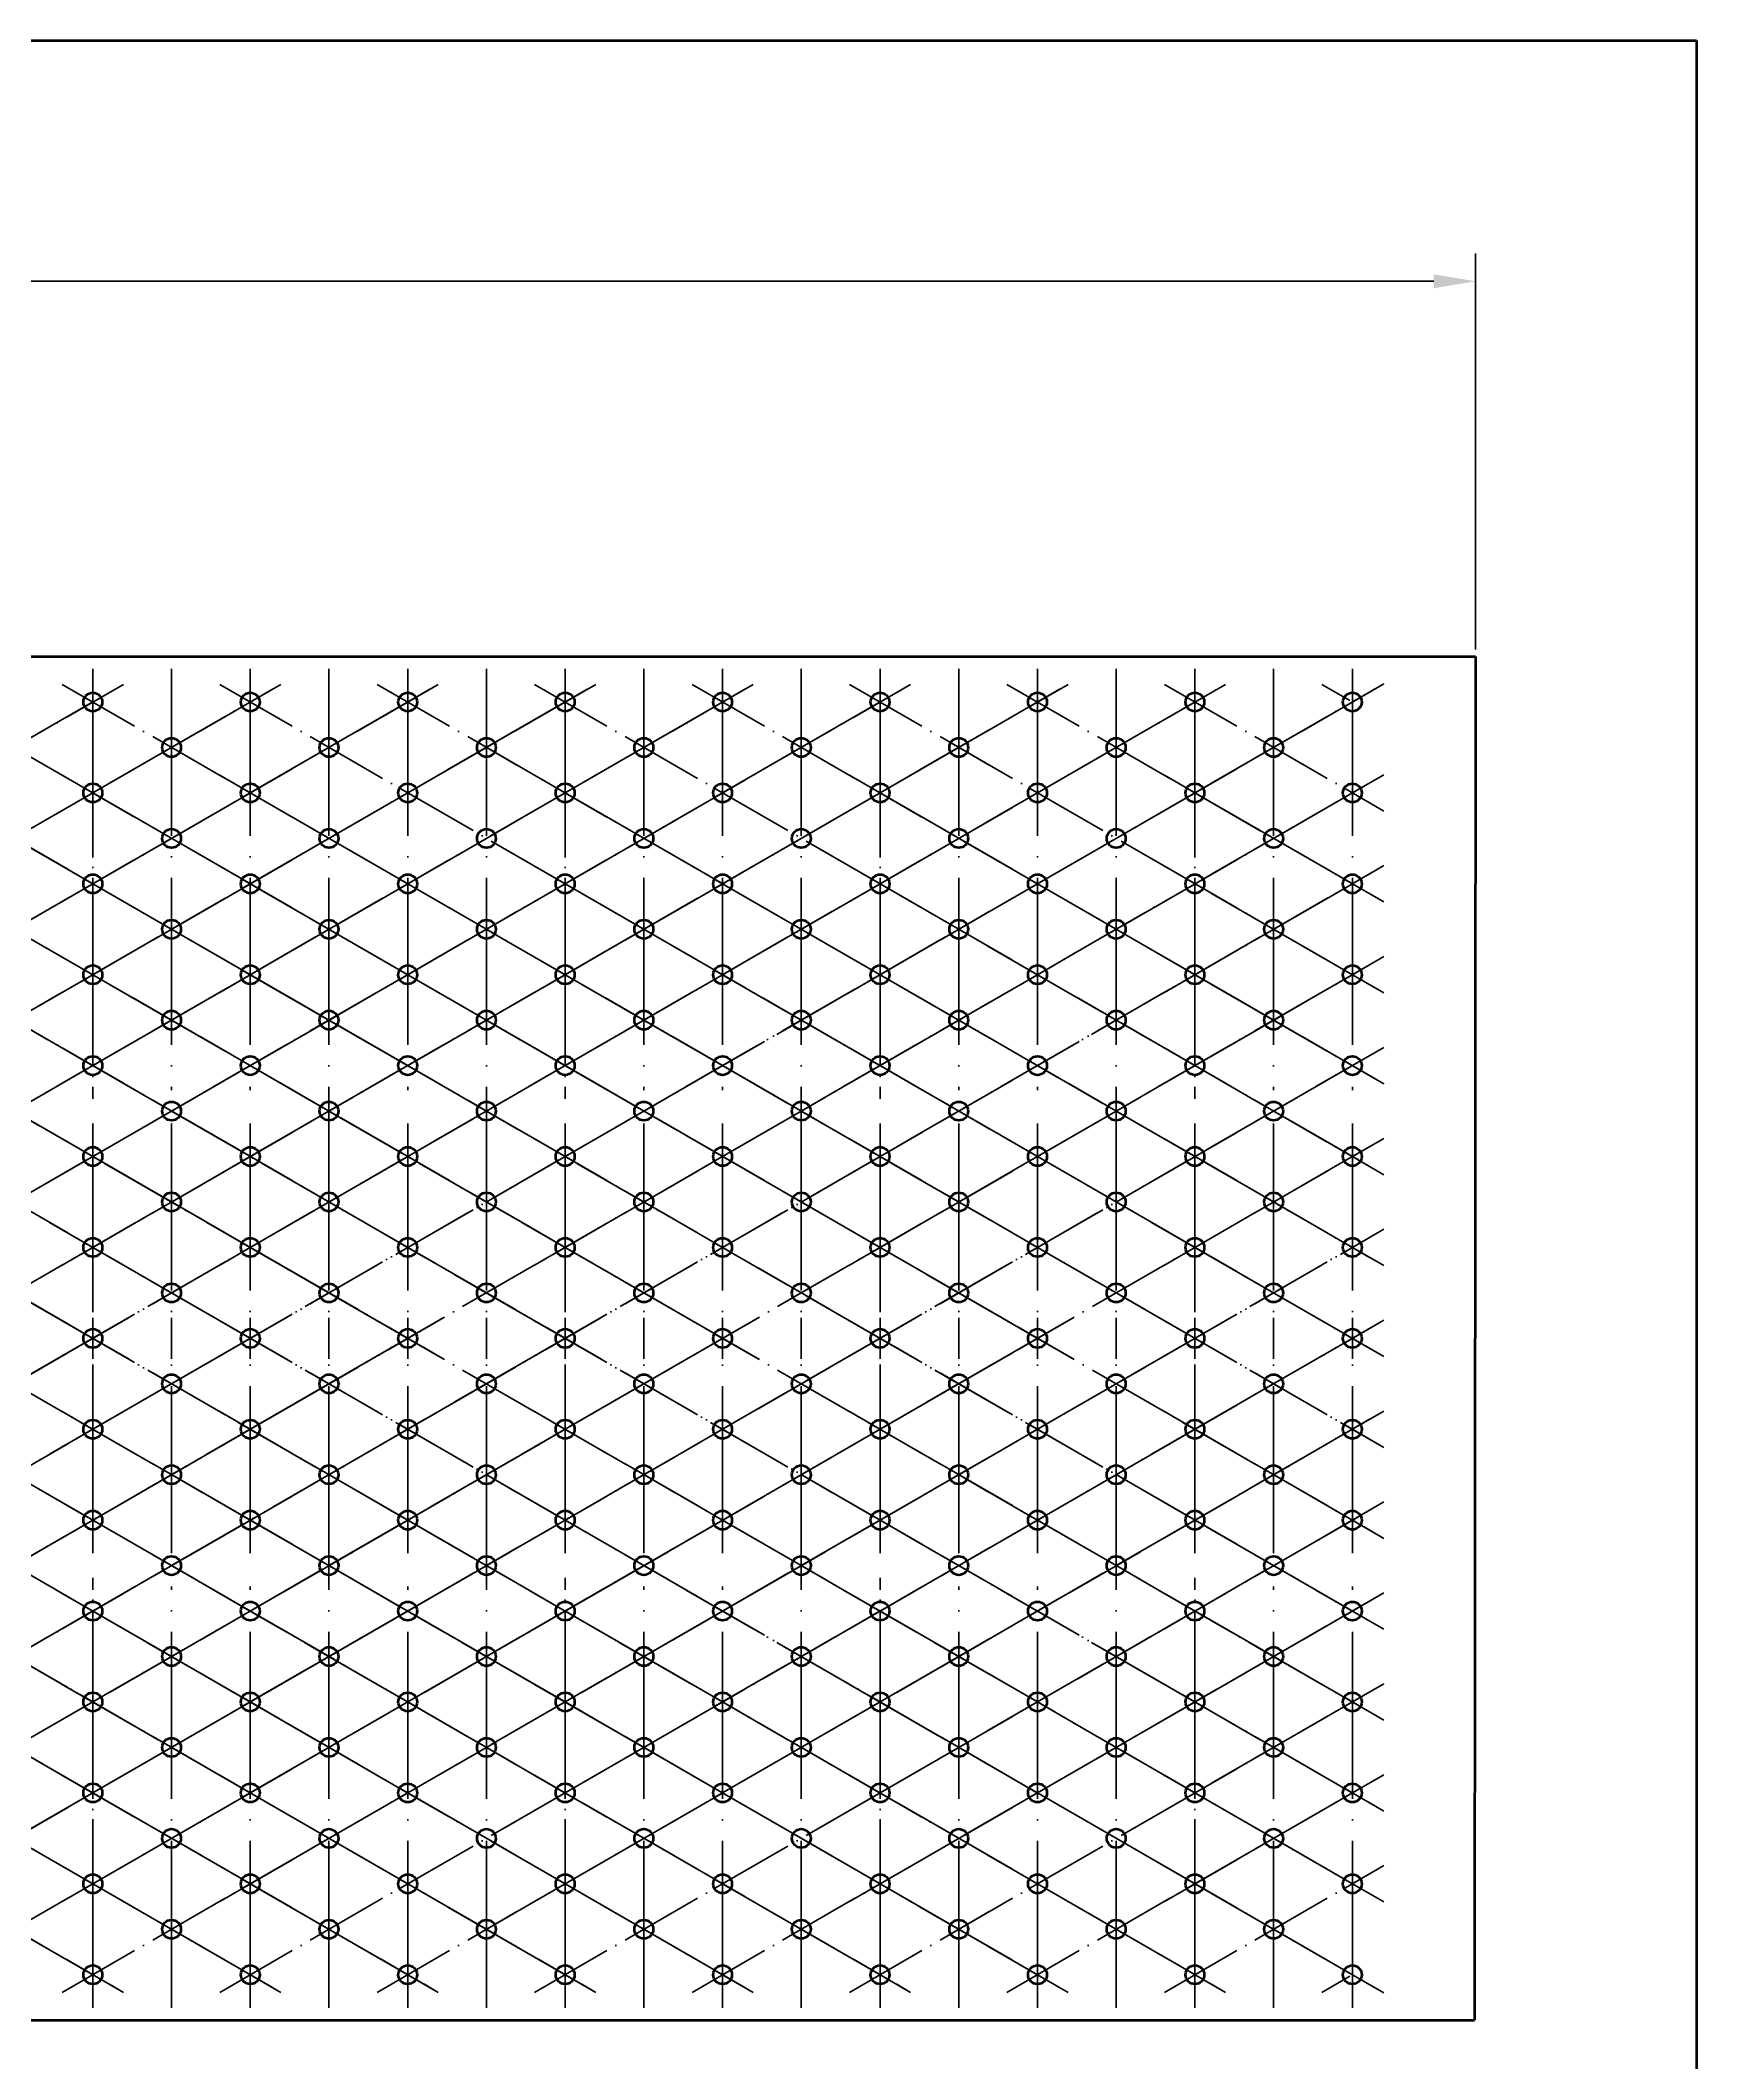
# Model space of a CAD drawing. Header units: millimetres. Extents: x 6220 to 53600, y -8031 to 13822.
# Drawn here: x 42639 to 43829, y -1320 to 131 of the extents above; entities that cross this region are included whole.
import ezdxf

# ---------------------------------------------------------------- set-up
doc = ezdxf.new("R2010")
doc.units = ezdxf.units.MM
doc.linetypes.add('ACAD_ISO04W100', pattern=[30, 24, -3, 0, -3])
doc.layers.add('粗线', color=7, linetype='Continuous', lineweight=40)
doc.layers.add('轮廓线', color=7, linetype='Continuous', lineweight=40)
doc.layers.add('轴线', color=5, linetype='ACAD_ISO04W100')
doc.styles.add('GB', font='gbenor.shx', dxfattribs={"bigfont": 'gbcbig.shx'})
doc.dimstyles.new('ISO-25', dxfattribs={"dimtxt": 40, "dimasz": 30, "dimexe": 20, "dimexo": 5, "dimgap": 10, "dimtad": 1, "dimtxsty": 'GB', "dimcen": 2.5, "dimadec": 0, "dimazin": 0, "dimtfac": 1, "dimtmove": 0, "dimatfit": 0, "dimfxl": 0, "dimarcsym": 0})

# ---------------------------------------------------------------- blocks, each defined once
blk = doc.blocks.new('*D142')
at = {"layer": 'Defpoints', "color": 0}
for p in [(43670, -42.4), (39979.2, -312), (43670, -312)]:
    blk.add_point(p, dxfattribs=at)
at = {"layer": '粗线', "color": 0, "lineweight": -2}
for p, q in [((39979.2, -307), (39979.2, -22.4)), ((43670, -307), (43670, -22.4)), ((40009.2, -42.4), (43640, -42.4))]:
    blk.add_line(p, q, dxfattribs=at)
at = {"layer": '粗线', "color": 0}
for points in [[(40009.2, -37.4), (40009.2, -47.4), (39979.2, -42.4)], [(43640, -37.4), (43640, -47.4), (43670, -42.4)]]:
    blk.add_solid(points, dxfattribs=at)
at = {"layer": '粗线', "color": 0, "insert": (41824.6, -32.4), "char_height": 0.00001, "attachment_point": 5, "style": 'GB'}
blk.add_mtext('.', dxfattribs=at)

msp = doc.modelspace()

# ---------------------------------------------------------------- linework, layer by layer
at = {"layer": '粗线'}
for p, q in [((39819.359, 130.69), (43828.859, 130.69)), ((43828.859, 130.69), (43828.859, -2704.31))]:
    msp.add_line(p, q, dxfattribs=at)
at = {"layer": '粗线', "color": 0}
for p, q in [((39979.156, -311.956), (43669.962, -311.956)), ((43669.962, -311.956), (43669.331, -1291.553)), ((39978.525, -1291.553), (43669.331, -1291.553))]:
    msp.add_line(p, q, dxfattribs=at)
at = {"layer": '轮廓线', "color": 0}
for centre in [(42676.606, -344.61), (42676.606, -344.61), (42676.606, -344.61), (42789.72, -344.61), (42789.72, -344.61), (42902.834, -344.61), (42902.834, -344.61), (42902.834, -344.61), (42902.834, -344.61), (43015.949, -344.61), (43015.949, -344.61), (43015.949, -344.61), (43015.949, -344.61), (43129.063, -344.61), (43129.063, -344.61), (43129.063, -344.61), (43242.177, -344.61), (43242.177, -344.61), (43242.177, -344.61), (43355.291, -344.61), (43355.291, -344.61), (43468.405, -344.61), (43468.405, -344.61), (43468.405, -344.61), (43581.519, -344.61), (43581.519, -344.61), (42733.163, -377.263), (42733.163, -377.263), (42733.163, -377.263), (42846.277, -377.263), (42846.277, -377.263), (42846.277, -377.263), (42846.277, -377.263), (42959.392, -377.263), (42959.392, -377.263), (42959.392, -377.263), (42959.392, -377.263), (43072.506, -377.263), (43072.506, -377.263), (43072.506, -377.263), (43072.506, -377.263), (43185.62, -377.263), (43185.62, -377.263), (43185.62, -377.263), (43298.734, -377.263), (43298.734, -377.263), (43298.734, -377.263), (43411.848, -377.263), (43411.848, -377.263), (43524.962, -377.263), (43524.962, -377.263), (43524.962, -377.263), (42676.606, -409.916), (42676.606, -409.916), (42676.606, -409.916), (42789.72, -409.916), (42789.72, -409.916), (42902.834, -409.916), (42902.834, -409.916), (42902.834, -409.916), (42902.834, -409.916), (43015.949, -409.916), (43015.949, -409.916), (43015.949, -409.916), (43015.949, -409.916), (43129.063, -409.916), (43129.063, -409.916), (43129.063, -409.916), (43242.177, -409.916), (43242.177, -409.916), (43242.177, -409.916), (43355.291, -409.916), (43355.291, -409.916), (43468.405, -409.916), (43468.405, -409.916), (43468.405, -409.916), (43581.519, -409.916), (43581.519, -409.916), (42733.163, -442.569), (42733.163, -442.569), (42733.163, -442.569), (42846.277, -442.569), (42846.277, -442.569), (42846.277, -442.569), (42846.277, -442.569), (42959.392, -442.569), (42959.392, -442.569), (42959.392, -442.569), (42959.392, -442.569), (43072.506, -442.569), (43072.506, -442.569), (43072.506, -442.569), (43072.506, -442.569), (43185.62, -442.569), (43185.62, -442.569), (43185.62, -442.569), (43298.734, -442.569), (43298.734, -442.569), (43298.734, -442.569), (43411.848, -442.569), (43411.848, -442.569), (43524.962, -442.569), (43524.962, -442.569), (43524.962, -442.569), (42676.606, -475.223), (42676.606, -475.223), (42676.606, -475.223), (42789.72, -475.223), (42789.72, -475.223), (42902.834, -475.223), (42902.834, -475.223), (42902.834, -475.223), (42902.834, -475.223), (43015.949, -475.223), (43015.949, -475.223), (43015.949, -475.223), (43015.949, -475.223), (43129.063, -475.223), (43129.063, -475.223), (43129.063, -475.223), (43242.177, -475.223), (43242.177, -475.223), (43242.177, -475.223), (43355.291, -475.223), (43355.291, -475.223), (43468.405, -475.223), (43468.405, -475.223), (43468.405, -475.223), (43581.519, -475.223), (43581.519, -475.223), (42733.163, -507.876), (42733.163, -507.876), (42733.163, -507.876), (42846.277, -507.876), (42846.277, -507.876), (42846.277, -507.876), (42846.277, -507.876), (42959.392, -507.876), (42959.392, -507.876), (42959.392, -507.876), (42959.392, -507.876), (43072.506, -507.876), (43072.506, -507.876), (43072.506, -507.876), (43072.506, -507.876), (43185.62, -507.876), (43185.62, -507.876), (43185.62, -507.876), (43298.734, -507.876), (43298.734, -507.876), (43298.734, -507.876), (43411.848, -507.876), (43411.848, -507.876), (43524.962, -507.876), (43524.962, -507.876), (43524.962, -507.876), (42676.606, -540.529), (42676.606, -540.529), (42676.606, -540.529), (42789.72, -540.529), (42789.72, -540.529), (42902.834, -540.529), (42902.834, -540.529), (42902.834, -540.529), (42902.834, -540.529), (43015.949, -540.529), (43015.949, -540.529), (43015.949, -540.529), (43015.949, -540.529), (43129.063, -540.529), (43129.063, -540.529), (43129.063, -540.529), (43242.177, -540.529), (43242.177, -540.529), (43242.177, -540.529), (43355.291, -540.529), (43355.291, -540.529), (43468.405, -540.529), (43468.405, -540.529), (43468.405, -540.529), (43581.519, -540.529), (43581.519, -540.529), (42733.163, -573.182), (42733.163, -573.182), (42733.163, -573.182), (42846.277, -573.182), (42846.277, -573.182), (42846.277, -573.182), (42846.277, -573.182), (42959.392, -573.182), (42959.392, -573.182), (42959.392, -573.182), (42959.392, -573.182), (43072.506, -573.182), (43072.506, -573.182), (43072.506, -573.182), (43072.506, -573.182), (43185.62, -573.182), (43185.62, -573.182), (43185.62, -573.182), (43298.734, -573.182), (43298.734, -573.182), (43298.734, -573.182), (43411.848, -573.182), (43411.848, -573.182), (43524.962, -573.182), (43524.962, -573.182), (43524.962, -573.182), (42676.606, -605.835), (42676.606, -605.835), (42676.606, -605.835), (42676.606, -605.835), (42676.606, -605.835), (42676.606, -605.835), (42789.72, -605.835), (42789.72, -605.835), (42789.72, -605.835), (42789.72, -605.835), (42902.834, -605.835), (42902.834, -605.835), (42902.834, -605.835), (42902.834, -605.835), (42902.834, -605.835), (42902.834, -605.835), (42902.834, -605.835), (42902.834, -605.835), (43015.949, -605.835), (43015.949, -605.835), (43015.949, -605.835), (43015.949, -605.835), (43015.949, -605.835), (43015.949, -605.835), (43015.949, -605.835), (43015.949, -605.835), (43129.063, -605.835), (43129.063, -605.835), (43129.063, -605.835), (43129.063, -605.835), (43129.063, -605.835), (43129.063, -605.835), (43242.177, -605.835), (43242.177, -605.835), (43242.177, -605.835), (43242.177, -605.835), (43242.177, -605.835), (43242.177, -605.835), (43355.291, -605.835), (43355.291, -605.835), (43355.291, -605.835), (43355.291, -605.835), (43468.405, -605.835), (43468.405, -605.835), (43468.405, -605.835), (43468.405, -605.835), (43468.405, -605.835), (43468.405, -605.835), (43581.519, -605.835), (43581.519, -605.835), (43581.519, -605.835), (43581.519, -605.835), (42733.163, -638.489), (42733.163, -638.489), (42733.163, -638.489), (42846.277, -638.489), (42846.277, -638.489), (42846.277, -638.489), (42846.277, -638.489), (42959.392, -638.489), (42959.392, -638.489), (42959.392, -638.489), (42959.392, -638.489), (43072.506, -638.489), (43072.506, -638.489), (43072.506, -638.489), (43072.506, -638.489), (43185.62, -638.489), (43185.62, -638.489), (43185.62, -638.489), (43298.734, -638.489), (43298.734, -638.489), (43298.734, -638.489), (43411.848, -638.489), (43411.848, -638.489), (43524.962, -638.489), (43524.962, -638.489), (43524.962, -638.489), (42676.606, -671.142), (42676.606, -671.142), (42676.606, -671.142), (42676.606, -671.142), (42676.606, -671.142), (42676.606, -671.142), (42789.72, -671.142), (42789.72, -671.142), (42789.72, -671.142), (42789.72, -671.142), (42902.834, -671.142), (42902.834, -671.142), (42902.834, -671.142), (42902.834, -671.142), (42902.834, -671.142), (42902.834, -671.142), (42902.834, -671.142), (42902.834, -671.142), (43015.949, -671.142), (43015.949, -671.142), (43015.949, -671.142), (43015.949, -671.142), (43015.949, -671.142), (43015.949, -671.142), (43015.949, -671.142), (43015.949, -671.142), (43129.063, -671.142), (43129.063, -671.142), (43129.063, -671.142), (43129.063, -671.142), (43129.063, -671.142), (43129.063, -671.142), (43242.177, -671.142), (43242.177, -671.142), (43242.177, -671.142), (43242.177, -671.142), (43242.177, -671.142), (43242.177, -671.142), (43355.291, -671.142), (43355.291, -671.142), (43355.291, -671.142), (43355.291, -671.142), (43468.405, -671.142), (43468.405, -671.142), (43468.405, -671.142), (43468.405, -671.142), (43468.405, -671.142), (43468.405, -671.142), (43581.519, -671.142), (43581.519, -671.142), (43581.519, -671.142), (43581.519, -671.142), (42733.163, -703.795), (42733.163, -703.795), (42846.277, -703.795), (42846.277, -703.795), (42846.277, -703.795), (42846.277, -703.795), (42959.392, -703.795), (42959.392, -703.795), (42959.392, -703.795), (43072.506, -703.795), (43072.506, -703.795), (43072.506, -703.795), (43185.62, -703.795), (43185.62, -703.795), (43298.734, -703.795), (43298.734, -703.795), (43411.848, -703.795), (43411.848, -703.795), (43524.962, -703.795), (43524.962, -703.795), (42676.606, -736.448), (42676.606, -736.448), (42676.606, -736.448), (42789.72, -736.448), (42789.72, -736.448), (42902.834, -736.448), (42902.834, -736.448), (42902.834, -736.448), (42902.834, -736.448), (43015.949, -736.448), (43015.949, -736.448), (43015.949, -736.448), (43015.949, -736.448), (43129.063, -736.448), (43129.063, -736.448), (43129.063, -736.448), (43242.177, -736.448), (43242.177, -736.448), (43242.177, -736.448), (43355.291, -736.448), (43355.291, -736.448), (43468.405, -736.448), (43468.405, -736.448), (43468.405, -736.448), (43581.519, -736.448), (43581.519, -736.448), (42733.163, -769.102), (42733.163, -769.102), (42846.277, -769.102), (42846.277, -769.102), (42846.277, -769.102), (42846.277, -769.102), (42959.392, -769.102), (42959.392, -769.102), (42959.392, -769.102), (43072.506, -769.102), (43072.506, -769.102), (43072.506, -769.102), (43185.62, -769.102), (43185.62, -769.102), (43298.734, -769.102), (43298.734, -769.102), (43411.848, -769.102), (43411.848, -769.102), (43524.962, -769.102), (43524.962, -769.102), (42676.606, -801.755), (42676.606, -801.755), (42676.606, -801.755), (42676.606, -801.755), (42676.606, -801.755), (42676.606, -801.755), (42789.72, -801.755), (42789.72, -801.755), (42789.72, -801.755), (42789.72, -801.755), (42902.834, -801.755), (42902.834, -801.755), (42902.834, -801.755), (42902.834, -801.755), (42902.834, -801.755), (42902.834, -801.755), (42902.834, -801.755), (42902.834, -801.755), (43015.949, -801.755), (43015.949, -801.755), (43015.949, -801.755), (43015.949, -801.755), (43015.949, -801.755), (43015.949, -801.755), (43015.949, -801.755), (43015.949, -801.755), (43129.063, -801.755), (43129.063, -801.755), (43129.063, -801.755), (43129.063, -801.755), (43129.063, -801.755), (43129.063, -801.755), (43242.177, -801.755), (43242.177, -801.755), (43242.177, -801.755), (43242.177, -801.755), (43242.177, -801.755), (43242.177, -801.755), (43355.291, -801.755), (43355.291, -801.755), (43355.291, -801.755), (43355.291, -801.755), (43468.405, -801.755), (43468.405, -801.755), (43468.405, -801.755), (43468.405, -801.755), (43468.405, -801.755), (43468.405, -801.755), (43581.519, -801.755), (43581.519, -801.755), (43581.519, -801.755), (43581.519, -801.755), (42733.163, -834.408), (42733.163, -834.408), (42846.277, -834.408), (42846.277, -834.408), (42846.277, -834.408), (42846.277, -834.408), (42959.392, -834.408), (42959.392, -834.408), (42959.392, -834.408), (43072.506, -834.408), (43072.506, -834.408), (43072.506, -834.408), (43185.62, -834.408), (43185.62, -834.408), (43298.734, -834.408), (43298.734, -834.408), (43411.848, -834.408), (43411.848, -834.408), (43524.962, -834.408), (43524.962, -834.408), (42676.606, -867.061), (42676.606, -867.061), (42676.606, -867.061), (42789.72, -867.061), (42789.72, -867.061), (42902.834, -867.061), (42902.834, -867.061), (42902.834, -867.061), (42902.834, -867.061), (43015.949, -867.061), (43015.949, -867.061), (43015.949, -867.061), (43015.949, -867.061), (43129.063, -867.061), (43129.063, -867.061), (43129.063, -867.061), (43242.177, -867.061), (43242.177, -867.061), (43242.177, -867.061), (43355.291, -867.061), (43355.291, -867.061), (43468.405, -867.061), (43468.405, -867.061), (43468.405, -867.061), (43581.519, -867.061), (43581.519, -867.061), (42733.163, -899.714), (42733.163, -899.714), (42846.277, -899.714), (42846.277, -899.714), (42846.277, -899.714), (42846.277, -899.714), (42959.392, -899.714), (42959.392, -899.714), (42959.392, -899.714), (43072.506, -899.714), (43072.506, -899.714), (43072.506, -899.714), (43185.62, -899.714), (43185.62, -899.714), (43298.734, -899.714), (43298.734, -899.714), (43411.848, -899.714), (43411.848, -899.714), (43524.962, -899.714), (43524.962, -899.714), (42676.606, -932.368), (42676.606, -932.368), (42676.606, -932.368), (42676.606, -932.368), (42676.606, -932.368), (42676.606, -932.368), (42789.72, -932.368), (42789.72, -932.368), (42789.72, -932.368), (42789.72, -932.368), (42902.834, -932.368), (42902.834, -932.368), (42902.834, -932.368), (42902.834, -932.368), (42902.834, -932.368), (42902.834, -932.368), (42902.834, -932.368), (42902.834, -932.368), (43015.949, -932.368), (43015.949, -932.368), (43015.949, -932.368), (43015.949, -932.368), (43015.949, -932.368), (43015.949, -932.368), (43015.949, -932.368), (43015.949, -932.368), (43129.063, -932.368), (43129.063, -932.368), (43129.063, -932.368), (43129.063, -932.368), (43129.063, -932.368), (43129.063, -932.368), (43242.177, -932.368), (43242.177, -932.368), (43242.177, -932.368), (43242.177, -932.368), (43242.177, -932.368), (43242.177, -932.368), (43355.291, -932.368), (43355.291, -932.368), (43355.291, -932.368), (43355.291, -932.368), (43468.405, -932.368), (43468.405, -932.368), (43468.405, -932.368), (43468.405, -932.368), (43468.405, -932.368), (43468.405, -932.368), (43581.519, -932.368), (43581.519, -932.368), (43581.519, -932.368), (43581.519, -932.368), (42733.163, -965.021), (42733.163, -965.021), (42733.163, -965.021), (42846.277, -965.021), (42846.277, -965.021), (42846.277, -965.021), (42846.277, -965.021), (42959.392, -965.021), (42959.392, -965.021), (42959.392, -965.021), (42959.392, -965.021), (43072.506, -965.021), (43072.506, -965.021), (43072.506, -965.021), (43072.506, -965.021), (43185.62, -965.021), (43185.62, -965.021), (43185.62, -965.021), (43298.734, -965.021), (43298.734, -965.021), (43298.734, -965.021), (43411.848, -965.021), (43411.848, -965.021), (43524.962, -965.021), (43524.962, -965.021), (43524.962, -965.021), (42676.606, -997.674), (42676.606, -997.674), (42676.606, -997.674), (42676.606, -997.674), (42676.606, -997.674), (42676.606, -997.674), (42789.72, -997.674), (42789.72, -997.674), (42789.72, -997.674), (42789.72, -997.674), (42902.834, -997.674), (42902.834, -997.674), (42902.834, -997.674), (42902.834, -997.674), (42902.834, -997.674), (42902.834, -997.674), (42902.834, -997.674), (42902.834, -997.674), (43015.949, -997.674), (43015.949, -997.674), (43015.949, -997.674), (43015.949, -997.674), (43015.949, -997.674), (43015.949, -997.674), (43015.949, -997.674), (43015.949, -997.674), (43129.063, -997.674), (43129.063, -997.674), (43129.063, -997.674), (43129.063, -997.674), (43129.063, -997.674), (43129.063, -997.674), (43242.177, -997.674), (43242.177, -997.674), (43242.177, -997.674), (43242.177, -997.674), (43242.177, -997.674), (43242.177, -997.674), (43355.291, -997.674), (43355.291, -997.674), (43355.291, -997.674), (43355.291, -997.674), (43468.405, -997.674), (43468.405, -997.674), (43468.405, -997.674), (43468.405, -997.674), (43468.405, -997.674), (43468.405, -997.674), (43581.519, -997.674), (43581.519, -997.674), (43581.519, -997.674), (43581.519, -997.674), (42733.163, -1030.327), (42733.163, -1030.327), (42733.163, -1030.327), (42846.277, -1030.327), (42846.277, -1030.327), (42846.277, -1030.327), (42846.277, -1030.327), (42959.392, -1030.327), (42959.392, -1030.327), (42959.392, -1030.327), (42959.392, -1030.327), (43072.506, -1030.327), (43072.506, -1030.327), (43072.506, -1030.327), (43072.506, -1030.327), (43185.62, -1030.327), (43185.62, -1030.327), (43185.62, -1030.327), (43298.734, -1030.327), (43298.734, -1030.327), (43298.734, -1030.327), (43411.848, -1030.327), (43411.848, -1030.327), (43524.962, -1030.327), (43524.962, -1030.327), (43524.962, -1030.327), (42676.606, -1062.981), (42676.606, -1062.981), (42676.606, -1062.981), (42789.72, -1062.981), (42789.72, -1062.981), (42902.834, -1062.981), (42902.834, -1062.981), (42902.834, -1062.981), (42902.834, -1062.981), (43015.949, -1062.981), (43015.949, -1062.981), (43015.949, -1062.981), (43015.949, -1062.981), (43129.063, -1062.981), (43129.063, -1062.981), (43129.063, -1062.981), (43242.177, -1062.981), (43242.177, -1062.981), (43242.177, -1062.981), (43355.291, -1062.981), (43355.291, -1062.981), (43468.405, -1062.981), (43468.405, -1062.981), (43468.405, -1062.981), (43581.519, -1062.981), (43581.519, -1062.981), (42733.163, -1095.634), (42733.163, -1095.634), (42733.163, -1095.634), (42846.277, -1095.634), (42846.277, -1095.634), (42846.277, -1095.634), (42846.277, -1095.634), (42959.392, -1095.634), (42959.392, -1095.634), (42959.392, -1095.634), (42959.392, -1095.634), (43072.506, -1095.634), (43072.506, -1095.634), (43072.506, -1095.634), (43072.506, -1095.634), (43185.62, -1095.634), (43185.62, -1095.634), (43185.62, -1095.634), (43298.734, -1095.634), (43298.734, -1095.634), (43298.734, -1095.634), (43411.848, -1095.634), (43411.848, -1095.634), (43524.962, -1095.634), (43524.962, -1095.634), (43524.962, -1095.634), (42676.606, -1128.287), (42676.606, -1128.287), (42676.606, -1128.287), (42789.72, -1128.287), (42789.72, -1128.287), (42902.834, -1128.287), (42902.834, -1128.287), (42902.834, -1128.287), (42902.834, -1128.287), (43015.949, -1128.287), (43015.949, -1128.287), (43015.949, -1128.287), (43015.949, -1128.287), (43129.063, -1128.287), (43129.063, -1128.287), (43129.063, -1128.287), (43242.177, -1128.287), (43242.177, -1128.287), (43242.177, -1128.287), (43355.291, -1128.287), (43355.291, -1128.287), (43468.405, -1128.287), (43468.405, -1128.287), (43468.405, -1128.287), (43581.519, -1128.287), (43581.519, -1128.287), (42733.163, -1160.94), (42733.163, -1160.94), (42733.163, -1160.94), (42846.277, -1160.94), (42846.277, -1160.94), (42846.277, -1160.94), (42846.277, -1160.94), (42959.392, -1160.94), (42959.392, -1160.94), (42959.392, -1160.94), (42959.392, -1160.94), (43072.506, -1160.94), (43072.506, -1160.94), (43072.506, -1160.94), (43072.506, -1160.94), (43185.62, -1160.94), (43185.62, -1160.94), (43185.62, -1160.94), (43298.734, -1160.94), (43298.734, -1160.94), (43298.734, -1160.94), (43411.848, -1160.94), (43411.848, -1160.94), (43524.962, -1160.94), (43524.962, -1160.94), (43524.962, -1160.94), (42676.606, -1193.593), (42676.606, -1193.593), (42676.606, -1193.593), (42789.72, -1193.593), (42789.72, -1193.593), (42902.834, -1193.593), (42902.834, -1193.593), (42902.834, -1193.593), (42902.834, -1193.593), (43015.949, -1193.593), (43015.949, -1193.593), (43015.949, -1193.593), (43015.949, -1193.593), (43129.063, -1193.593), (43129.063, -1193.593), (43129.063, -1193.593), (43242.177, -1193.593), (43242.177, -1193.593), (43242.177, -1193.593), (43355.291, -1193.593), (43355.291, -1193.593), (43468.405, -1193.593), (43468.405, -1193.593), (43468.405, -1193.593), (43581.519, -1193.593), (43581.519, -1193.593), (42733.163, -1226.247), (42733.163, -1226.247), (42733.163, -1226.247), (42846.277, -1226.247), (42846.277, -1226.247), (42846.277, -1226.247), (42846.277, -1226.247), (42959.392, -1226.247), (42959.392, -1226.247), (42959.392, -1226.247), (42959.392, -1226.247), (43072.506, -1226.247), (43072.506, -1226.247), (43072.506, -1226.247), (43072.506, -1226.247), (43185.62, -1226.247), (43185.62, -1226.247), (43185.62, -1226.247), (43298.734, -1226.247), (43298.734, -1226.247), (43298.734, -1226.247), (43411.848, -1226.247), (43411.848, -1226.247), (43524.962, -1226.247), (43524.962, -1226.247), (43524.962, -1226.247), (42676.606, -1258.9), (42676.606, -1258.9), (42676.606, -1258.9), (42789.72, -1258.9), (42789.72, -1258.9), (42902.834, -1258.9), (42902.834, -1258.9), (42902.834, -1258.9), (42902.834, -1258.9), (43015.949, -1258.9), (43015.949, -1258.9), (43015.949, -1258.9), (43015.949, -1258.9), (43129.063, -1258.9), (43129.063, -1258.9), (43129.063, -1258.9), (43242.177, -1258.9), (43242.177, -1258.9), (43242.177, -1258.9), (43355.291, -1258.9), (43355.291, -1258.9), (43468.405, -1258.9), (43468.405, -1258.9), (43468.405, -1258.9), (43581.519, -1258.9), (43581.519, -1258.9)]:
    msp.add_circle(centre, 6.754, dxfattribs=at)
at = {"layer": '轴线', "color": 0, "ltscale": 2.5}
for p, q in [((42202.206, -331.94), (42698.551, -618.505)), ((42202.206, -618.505), (42698.551, -331.94)), ((42315.32, -331.94), (42755.103, -585.849)), ((42428.434, -331.94), (42755.103, -520.543)), ((42428.434, -331.94), (42924.779, -618.505)), ((42428.434, -487.892), (42698.551, -331.94)), ((42428.434, -553.199), (42811.665, -331.94)), ((42428.434, -618.505), (42924.779, -331.94)), ((42541.548, -331.94), (42755.103, -455.236)), ((42541.548, -331.94), (42981.332, -585.849)), ((42541.548, -331.94), (43037.893, -618.505)), ((42541.548, -553.199), (42924.779, -331.94)), ((42541.548, -618.505), (43037.893, -331.94)), ((42654.662, -331.94), (42755.103, -389.93)), ((42654.662, -331.94), (42981.332, -520.543)), ((42654.662, -331.94), (43151.007, -618.505)), ((42654.662, -422.586), (42811.665, -331.94)), ((42654.662, -487.892), (42924.779, -331.94)), ((42654.662, -553.199), (43037.893, -331.94)), ((42654.662, -618.505), (43151.007, -331.94)), ((42654.662, -331.94), (43094.446, -585.849)), ((42676.606, -320.8), (42676.606, -629.645)), ((42767.776, -331.94), (42981.332, -455.236)), ((42767.776, -331.94), (43207.56, -585.849)), ((42767.776, -331.94), (43094.446, -520.543)), ((42767.776, -331.94), (43264.121, -618.505)), ((42767.776, -422.586), (42924.779, -331.94)), ((42767.776, -487.892), (43037.893, -331.94)), ((42767.776, -553.199), (43151.007, -331.94)), ((42767.776, -618.505), (43264.121, -331.94)), ((42880.89, -331.94), (42981.332, -389.93)), ((42880.89, -331.94), (43207.56, -520.543)), ((42880.89, -331.94), (43094.446, -455.236)), ((42880.89, -331.94), (43320.674, -585.849)), ((42994.004, -331.94), (43207.56, -455.236)), ((42994.004, -331.94), (43094.446, -389.93)), ((42994.004, -331.94), (43320.674, -520.543)), ((42994.004, -331.94), (43490.349, -618.505)), ((42994.004, -422.586), (43151.007, -331.94)), ((42994.004, -487.892), (43264.121, -331.94)), ((42994.004, -553.199), (43377.235, -331.94)), ((42994.004, -618.505), (43490.349, -331.94)), ((43015.949, -320.8), (43015.949, -629.645)), ((43107.118, -331.94), (43207.56, -389.93)), ((43107.118, -331.94), (43320.674, -455.236)), ((43107.118, -331.94), (43546.902, -585.849)), ((43220.232, -553.199), (43604.14, -331.549)), ((43220.232, -331.94), (43320.674, -389.93)), ((43220.232, -331.94), (43546.902, -520.543)), ((43220.232, -331.94), (43604.14, -553.589)), ((43220.232, -422.586), (43377.235, -331.94)), ((43220.232, -487.892), (43490.349, -331.94)), ((43242.177, -320.8), (43242.177, -629.645)), ((43333.347, -331.94), (43546.902, -455.236)), ((43333.347, -331.94), (43604.14, -488.283)), ((43446.461, -422.586), (43604.14, -331.549)), ((43446.461, -331.94), (43546.902, -389.93)), ((43446.461, -331.94), (43604.14, -422.976)), ((43446.461, -331.94), (43604.14, -422.976)), ((43468.405, -320.8), (43468.405, -629.645)), ((43559.575, -331.94), (43579.675, -343.545)), ((43559.575, -331.94), (43579.675, -343.545)), ((42315.32, -618.505), (42755.103, -364.596)), ((42541.548, -618.505), (42981.332, -364.596)), ((42654.662, -618.505), (43094.446, -364.596)), ((42767.776, -618.505), (43207.56, -364.596)), ((42880.89, -618.505), (43320.674, -364.596)), ((43107.118, -618.505), (43546.902, -364.596)), ((42428.434, -397.247), (42811.665, -618.505)), ((42541.548, -397.247), (42924.779, -618.505)), ((42654.662, -397.247), (43037.893, -618.505)), ((42767.776, -397.247), (43151.007, -618.505)), ((42994.004, -397.247), (43377.235, -618.505)), ((43220.232, -618.505), (43604.14, -396.856)), ((43220.232, -397.247), (43604.14, -618.896)), ((43446.461, -487.892), (43604.14, -396.856)), ((43446.461, -397.247), (43604.14, -488.283)), ((42393.821, -638.489), (42755.103, -429.902)), ((42620.049, -638.489), (42981.332, -429.902)), ((42733.163, -638.489), (43094.446, -429.902)), ((42846.277, -638.489), (43207.56, -429.902)), ((42959.392, -638.489), (43320.674, -429.902)), ((43185.62, -638.489), (43546.902, -429.902)), ((42428.434, -462.553), (42698.551, -618.505)), ((42654.662, -462.553), (42924.779, -618.505)), ((42767.776, -462.553), (43037.893, -618.505)), ((42994.004, -462.553), (43264.121, -618.505)), ((43220.232, -462.553), (43490.349, -618.505)), ((43333.347, -618.505), (43604.14, -462.162)), ((43446.461, -553.199), (43604.14, -462.162)), ((43446.461, -462.553), (43604.14, -553.589)), ((42472.322, -658.472), (42755.103, -495.209)), ((42698.551, -658.472), (42981.332, -495.209)), ((42811.665, -658.472), (43094.446, -495.209)), ((42924.779, -658.472), (43207.56, -495.209)), ((43037.893, -658.472), (43320.674, -495.209)), ((43264.121, -658.472), (43546.902, -495.209)), ((42654.662, -527.859), (42846.277, -638.489)), ((42767.776, -527.859), (42959.392, -638.489)), ((42994.004, -527.859), (43185.62, -638.489)), ((43220.232, -527.859), (43411.848, -638.489)), ((43411.848, -638.489), (43604.14, -527.469)), ((43446.461, -618.505), (43604.14, -527.469)), ((43446.461, -527.859), (43604.14, -618.896)), ((42585.437, -658.472), (42755.103, -560.515)), ((42811.665, -658.472), (42981.332, -560.515)), ((42924.779, -658.472), (43094.446, -560.515)), ((43037.893, -658.472), (43207.56, -560.515)), ((43151.007, -658.472), (43320.674, -560.515)), ((43377.235, -658.472), (43546.902, -560.515)), ((42654.662, -593.166), (42755.103, -651.156)), ((42654.662, -683.811), (42811.665, -593.166)), ((42767.776, -683.811), (42924.779, -593.166)), ((42880.89, -593.166), (42981.332, -651.156)), ((42994.004, -593.166), (43094.446, -651.156)), ((42994.004, -683.811), (43151.007, -593.166)), ((43107.118, -593.166), (43207.56, -651.156)), ((43220.232, -593.166), (43320.674, -651.156)), ((43220.232, -683.811), (43377.235, -593.166)), ((43446.461, -683.811), (43604.14, -592.775)), ((43446.461, -593.166), (43604.14, -684.202)), ((43490.349, -658.472), (43604.14, -592.775)), ((42450.378, -605.835), (42815.276, -816.509)), ((42563.492, -605.835), (42928.39, -816.509)), ((42676.606, -605.835), (43041.504, -816.509)), ((42789.72, -605.835), (43154.618, -816.509)), ((43015.949, -605.835), (43380.846, -816.509)), ((43242.177, -605.835), (43604.14, -814.815)), ((43468.405, -605.835), (43604.14, -684.202)), ((43559.575, -618.505), (43579.675, -606.9)), ((42585.437, -618.505), (42755.103, -716.462)), ((42811.665, -618.505), (42981.332, -716.462)), ((42924.779, -618.505), (43094.446, -716.462)), ((43037.893, -618.505), (43207.56, -716.462)), ((43151.007, -618.505), (43320.674, -716.462)), ((43377.235, -618.505), (43546.902, -716.462)), ((42393.821, -638.489), (42702.162, -816.509)), ((42620.049, -638.489), (42928.39, -816.509)), ((42654.662, -749.118), (42846.277, -638.489)), ((42676.606, -647.332), (42676.606, -816.509)), ((42733.163, -638.489), (43041.504, -816.509)), ((42767.776, -749.118), (42959.392, -638.489)), ((42846.277, -638.489), (43154.618, -816.509)), ((42959.392, -638.489), (43267.732, -816.509)), ((42994.004, -749.118), (43185.62, -638.489)), ((43015.949, -647.332), (43015.949, -816.509)), ((43185.62, -638.489), (43493.96, -816.509)), ((43220.232, -749.118), (43411.848, -638.489)), ((43242.177, -647.332), (43242.177, -816.509)), ((43411.848, -638.489), (43604.14, -749.509)), ((43468.405, -647.332), (43468.405, -816.509)), ((42424.823, -816.509), (42698.551, -658.472)), ((42428.434, -658.472), (42702.162, -816.509)), ((42428.434, -814.424), (42698.551, -658.472)), ((42537.937, -816.509), (42811.665, -658.472)), ((42541.548, -658.472), (42755.103, -781.769)), ((42541.548, -658.472), (42815.276, -816.509)), ((42651.051, -816.509), (42924.779, -658.472)), ((42651.051, -816.509), (42924.779, -658.472)), ((42654.662, -658.472), (42928.39, -816.509)), ((42654.662, -814.424), (42924.779, -658.472)), ((42764.165, -816.509), (43037.893, -658.472)), ((42764.165, -816.509), (43037.893, -658.472)), ((42767.776, -658.472), (42981.332, -781.769)), ((42767.776, -658.472), (43041.504, -816.509)), ((42767.776, -814.424), (43037.893, -658.472)), ((42877.279, -816.509), (43151.007, -658.472)), ((42877.279, -816.509), (43151.007, -658.472)), ((42880.89, -658.472), (43094.446, -781.769)), ((42990.393, -816.509), (43264.121, -658.472)), ((42994.004, -658.472), (43207.56, -781.769)), ((42994.004, -658.472), (43267.732, -816.509)), ((42994.004, -814.424), (43264.121, -658.472)), ((43103.507, -816.509), (43377.235, -658.472)), ((43107.118, -658.472), (43320.674, -781.769)), ((43216.621, -816.509), (43490.349, -658.472)), ((43220.232, -658.472), (43493.96, -816.509)), ((43220.232, -814.424), (43490.349, -658.472)), ((43329.735, -816.509), (43604.14, -658.082)), ((43329.735, -816.509), (43604.14, -658.082)), ((43333.347, -658.472), (43546.902, -781.769)), ((43446.461, -749.118), (43604.14, -658.082)), ((43446.461, -658.472), (43604.14, -749.509)), ((43559.575, -658.472), (43579.675, -670.077)), ((42537.937, -816.509), (42755.103, -691.128)), ((42764.165, -816.509), (42981.332, -691.128)), ((42877.279, -816.509), (43094.446, -691.128)), ((42990.393, -816.509), (43207.56, -691.128)), ((43103.507, -816.509), (43320.674, -691.128)), ((42541.548, -723.779), (42702.162, -816.509)), ((42654.662, -723.779), (42815.276, -816.509)), ((42767.776, -723.779), (42928.39, -816.509)), ((42994.004, -723.779), (43154.618, -816.509)), ((43220.232, -723.779), (43380.846, -816.509)), ((43442.849, -816.509), (43604.14, -723.388)), ((43446.461, -814.424), (43604.14, -723.388)), ((43446.461, -723.779), (43604.14, -814.815)), ((42651.051, -816.509), (42755.103, -756.435)), ((42877.279, -816.509), (42981.332, -756.435)), ((42990.393, -816.509), (43094.446, -756.435)), ((43103.507, -816.509), (43207.56, -756.435)), ((43216.621, -816.509), (43320.674, -756.435)), ((43442.849, -816.509), (43546.902, -756.435)), ((42959.392, -769.102), (42981.332, -781.769)), ((42393.821, -965.021), (42702.162, -787)), ((42424.823, -787), (42698.551, -945.037)), ((42428.434, -945.037), (42702.162, -787)), ((42428.434, -789.085), (42698.551, -945.037)), ((42450.378, -997.674), (42815.276, -787)), ((42537.937, -787), (42755.103, -912.382)), ((42537.937, -787), (42811.665, -945.037)), ((42541.548, -945.037), (42815.276, -787)), ((42541.548, -879.731), (42702.162, -787)), ((42563.492, -997.674), (42928.39, -787)), ((42620.049, -965.021), (42928.39, -787)), ((42651.051, -787), (42755.103, -847.075)), ((42651.051, -787), (42924.779, -945.037)), ((42651.051, -787), (42924.779, -945.037)), ((42654.662, -945.037), (42928.39, -787)), ((42654.662, -879.731), (42815.276, -787)), ((42654.662, -814.424), (42702.162, -787)), ((42654.662, -789.085), (42702.162, -816.509)), ((42654.662, -789.085), (42924.779, -945.037)), ((42676.606, -956.177), (42676.606, -787)), ((42676.606, -997.674), (43041.504, -787)), ((42733.163, -965.021), (43041.504, -787)), ((42764.165, -787), (42981.332, -912.382)), ((42764.165, -787), (43037.893, -945.037)), ((42764.165, -787), (43037.893, -945.037)), ((42767.776, -945.037), (43041.504, -787)), ((42767.776, -879.731), (42928.39, -787)), ((42767.776, -814.424), (42815.276, -787)), ((42767.776, -789.085), (42815.276, -816.509)), ((42767.776, -789.085), (43037.893, -945.037)), ((42789.72, -997.674), (43154.618, -787)), ((42846.277, -965.021), (43154.618, -787)), ((42877.279, -787), (42981.332, -847.075)), ((42877.279, -787), (43151.007, -945.037)), ((42877.279, -787), (43094.446, -912.382)), ((42877.279, -787), (43151.007, -945.037)), ((42959.392, -965.021), (43267.732, -787)), ((42990.393, -787), (43207.56, -912.382)), ((42990.393, -787), (43094.446, -847.075)), ((42990.393, -787), (43264.121, -945.037)), ((42994.004, -945.037), (43267.732, -787)), ((42994.004, -879.731), (43154.618, -787)), ((42994.004, -814.424), (43041.504, -787)), ((42994.004, -789.085), (43041.504, -816.509)), ((42994.004, -789.085), (43264.121, -945.037)), ((43015.949, -956.177), (43015.949, -787)), ((43015.949, -997.674), (43380.846, -787)), ((43103.507, -787), (43207.56, -847.075)), ((43103.507, -787), (43320.674, -912.382)), ((43103.507, -787), (43377.235, -945.037)), ((43185.62, -965.021), (43493.96, -787)), ((43216.621, -787), (43320.674, -847.075)), ((43216.621, -787), (43490.349, -945.037)), ((43220.232, -945.037), (43493.96, -787)), ((43220.232, -879.731), (43380.846, -787)), ((43220.232, -814.424), (43267.732, -787)), ((43220.232, -789.085), (43267.732, -816.509)), ((43220.232, -789.085), (43490.349, -945.037)), ((43242.177, -956.177), (43242.177, -787)), ((43242.177, -997.674), (43604.14, -788.695)), ((43329.735, -787), (43604.14, -945.428)), ((43329.735, -787), (43604.14, -945.428)), ((43442.849, -787), (43546.902, -847.075)), ((43442.849, -787), (43604.14, -880.121)), ((43446.461, -814.424), (43493.96, -787)), ((43446.461, -879.731), (43604.14, -788.695)), ((43446.461, -789.085), (43493.96, -816.509)), ((43446.461, -789.085), (43604.14, -880.121)), ((43468.405, -956.177), (43468.405, -787)), ((43555.964, -787), (43604.14, -814.815)), ((43555.964, -787), (43604.14, -814.815)), ((43555.964, -816.509), (43604.14, -788.695)), ((43555.964, -816.509), (43604.14, -788.695)), ((42541.548, -945.037), (42755.103, -821.741)), ((42767.776, -945.037), (42981.332, -821.741)), ((42880.89, -945.037), (43094.446, -821.741)), ((42959.392, -834.408), (42981.332, -821.741)), ((42994.004, -945.037), (43207.56, -821.741)), ((43107.118, -945.037), (43320.674, -821.741)), ((43333.347, -945.037), (43546.902, -821.741)), ((42654.662, -854.392), (42846.277, -965.021)), ((42767.776, -854.392), (42959.392, -965.021)), ((42994.004, -854.392), (43185.62, -965.021)), ((43220.232, -854.392), (43411.848, -965.021)), ((43411.848, -965.021), (43604.14, -854.001)), ((43446.461, -945.037), (43604.14, -854.001)), ((43446.461, -854.392), (43604.14, -945.428)), ((42585.437, -985.005), (42755.103, -887.047)), ((42811.665, -985.005), (42981.332, -887.047)), ((42924.779, -985.005), (43094.446, -887.047)), ((43037.893, -985.005), (43207.56, -887.047)), ((43151.007, -985.005), (43320.674, -887.047)), ((43377.235, -985.005), (43546.902, -887.047)), ((42654.662, -919.698), (42811.665, -1010.344)), ((42767.776, -919.698), (42924.779, -1010.344)), ((42994.004, -919.698), (43151.007, -1010.344)), ((43220.232, -919.698), (43377.235, -1010.344)), ((43446.461, -1010.344), (43604.14, -919.307)), ((43446.461, -919.698), (43604.14, -1010.734)), ((43468.405, -997.674), (43604.14, -919.307)), ((43559.575, -945.037), (43579.675, -933.432)), ((42472.322, -945.037), (42755.103, -1108.301)), ((42585.437, -945.037), (42755.103, -1042.994)), ((42654.662, -1010.344), (42755.103, -952.354)), ((42698.551, -945.037), (42981.332, -1108.301)), ((42811.665, -945.037), (42981.332, -1042.994)), ((42811.665, -945.037), (43094.446, -1108.301)), ((42880.89, -1010.344), (42981.332, -952.354)), ((42924.779, -945.037), (43207.56, -1108.301)), ((42924.779, -945.037), (43094.446, -1042.994)), ((42994.004, -1010.344), (43094.446, -952.354)), ((43037.893, -945.037), (43207.56, -1042.994)), ((43037.893, -945.037), (43320.674, -1108.301)), ((43107.118, -1010.344), (43207.56, -952.354)), ((43151.007, -945.037), (43320.674, -1042.994)), ((43220.232, -1010.344), (43320.674, -952.354)), ((43264.121, -945.037), (43546.902, -1108.301)), ((43377.235, -945.037), (43546.902, -1042.994)), ((43490.349, -945.037), (43604.14, -1010.734)), ((42393.821, -965.021), (42755.103, -1173.607)), ((42620.049, -965.021), (42981.332, -1173.607)), ((42654.662, -1075.65), (42846.277, -965.021)), ((42733.163, -965.021), (43094.446, -1173.607)), ((42767.776, -1075.65), (42959.392, -965.021)), ((42846.277, -965.021), (43207.56, -1173.607)), ((42959.392, -965.021), (43320.674, -1173.607)), ((42994.004, -1075.65), (43185.62, -965.021)), ((43185.62, -965.021), (43546.902, -1173.607)), ((43220.232, -1075.65), (43411.848, -965.021)), ((43411.848, -965.021), (43604.14, -1076.041)), ((42202.206, -1271.569), (42698.551, -985.005)), ((42202.206, -985.005), (42698.551, -1271.569)), ((42315.32, -985.005), (42755.103, -1238.914)), ((42428.434, -1271.569), (42924.779, -985.005)), ((42428.434, -1206.263), (42811.665, -985.005)), ((42428.434, -1140.957), (42698.551, -985.005)), ((42428.434, -985.005), (42924.779, -1271.569)), ((42541.548, -985.005), (42981.332, -1238.914)), ((42541.548, -1271.569), (43037.893, -985.005)), ((42541.548, -1206.263), (42924.779, -985.005)), ((42541.548, -985.005), (43037.893, -1271.569)), ((42654.662, -1271.569), (43151.007, -985.005)), ((42654.662, -1206.263), (43037.893, -985.005)), ((42654.662, -1140.957), (42924.779, -985.005)), ((42654.662, -985.005), (43151.007, -1271.569)), ((42654.662, -985.005), (43094.446, -1238.914)), ((42676.606, -1282.71), (42676.606, -973.864)), ((42767.776, -985.005), (43207.56, -1238.914)), ((42767.776, -1271.569), (43264.121, -985.005)), ((42767.776, -1206.263), (43151.007, -985.005)), ((42767.776, -1140.957), (43037.893, -985.005)), ((42767.776, -985.005), (43264.121, -1271.569)), ((42880.89, -985.005), (43320.674, -1238.914)), ((42994.004, -1271.569), (43490.349, -985.005)), ((42994.004, -1206.263), (43377.235, -985.005)), ((42994.004, -1140.957), (43264.121, -985.005)), ((42994.004, -985.005), (43490.349, -1271.569)), ((43015.949, -1282.71), (43015.949, -973.864)), ((43107.118, -985.005), (43546.902, -1238.914)), ((43220.232, -1206.263), (43604.14, -984.614)), ((43220.232, -1140.957), (43490.349, -985.005)), ((43220.232, -985.005), (43604.14, -1206.654)), ((43242.177, -1282.71), (43242.177, -973.864)), ((43333.347, -985.005), (43604.14, -1141.347)), ((43446.461, -1075.65), (43604.14, -984.614)), ((43446.461, -985.005), (43604.14, -1076.041)), ((43468.405, -1282.71), (43468.405, -973.864)), ((43559.575, -985.005), (43579.675, -996.61)), ((42315.32, -1271.569), (42755.103, -1017.66)), ((42541.548, -1271.569), (42981.332, -1017.66)), ((42654.662, -1271.569), (43094.446, -1017.66)), ((42767.776, -1271.569), (43207.56, -1017.66)), ((42880.89, -1271.569), (43320.674, -1017.66)), ((43107.118, -1271.569), (43546.902, -1017.66)), ((42428.434, -1050.311), (42811.665, -1271.569)), ((42541.548, -1050.311), (42924.779, -1271.569)), ((42654.662, -1050.311), (43037.893, -1271.569)), ((42767.776, -1050.311), (43151.007, -1271.569)), ((42994.004, -1050.311), (43377.235, -1271.569)), ((43220.232, -1271.569), (43604.14, -1049.92)), ((43220.232, -1050.311), (43604.14, -1271.96)), ((43446.461, -1140.957), (43604.14, -1049.92)), ((43446.461, -1050.311), (43604.14, -1141.347)), ((42428.434, -1271.569), (42755.103, -1082.967)), ((42654.662, -1271.569), (42981.332, -1082.967)), ((42767.776, -1271.569), (43094.446, -1082.967)), ((42880.89, -1271.569), (43207.56, -1082.967)), ((42994.004, -1271.569), (43320.674, -1082.967)), ((43220.232, -1271.569), (43546.902, -1082.967)), ((42428.434, -1115.617), (42698.551, -1271.569)), ((42654.662, -1115.617), (42924.779, -1271.569)), ((42767.776, -1115.617), (43037.893, -1271.569)), ((42994.004, -1115.617), (43264.121, -1271.569)), ((43220.232, -1115.617), (43490.349, -1271.569)), ((43333.347, -1271.569), (43604.14, -1115.227)), ((43446.461, -1206.263), (43604.14, -1115.227)), ((43446.461, -1115.617), (43604.14, -1206.654)), ((42541.548, -1271.569), (42755.103, -1148.273)), ((42767.776, -1271.569), (42981.332, -1148.273)), ((42880.89, -1271.569), (43094.446, -1148.273)), ((42994.004, -1271.569), (43207.56, -1148.273)), ((43107.118, -1271.569), (43320.674, -1148.273)), ((43333.347, -1271.569), (43546.902, -1148.273)), ((42654.662, -1180.924), (42811.665, -1271.569)), ((42767.776, -1180.924), (42924.779, -1271.569)), ((42994.004, -1180.924), (43151.007, -1271.569)), ((43220.232, -1180.924), (43377.235, -1271.569)), ((43446.461, -1271.569), (43604.14, -1180.533)), ((43446.461, -1271.569), (43604.14, -1180.533)), ((43446.461, -1180.924), (43604.14, -1271.96)), ((42654.662, -1271.569), (42755.103, -1213.58)), ((42880.89, -1271.569), (42981.332, -1213.58)), ((42994.004, -1271.569), (43094.446, -1213.58)), ((43107.118, -1271.569), (43207.56, -1213.58)), ((43220.232, -1271.569), (43320.674, -1213.58)), ((43446.461, -1271.569), (43546.902, -1213.58)), ((43559.575, -1271.569), (43579.675, -1259.964)), ((43559.575, -1271.569), (43579.675, -1259.964))]:
    msp.add_line(p, q, dxfattribs=at)
at = {"layer": '轴线', "color": 0, "ltscale": 5}
for p, q in [((42676.606, -320.869), (42676.606, -623.399)), ((42676.606, -320.869), (42676.606, -623.399)), ((42733.163, -320.869), (42733.163, -623.399)), ((42733.163, -320.869), (42733.163, -623.399)), ((42733.163, -320.869), (42733.163, -623.399)), ((42789.72, -320.869), (42789.72, -623.399)), ((42789.72, -320.869), (42789.72, -623.399)), ((42846.277, -320.869), (42846.277, -623.399)), ((42846.277, -320.869), (42846.277, -657.374)), ((42902.834, -320.869), (42902.834, -623.399)), ((42902.834, -320.869), (42902.834, -623.399)), ((42902.834, -320.869), (42902.834, -623.399)), ((42902.834, -320.869), (42902.834, -623.399)), ((42959.392, -320.869), (42959.392, -623.399)), ((42959.392, -320.869), (42959.392, -623.399)), ((42959.392, -320.869), (42959.392, -623.399)), ((42959.392, -320.869), (42959.392, -657.374)), ((43015.949, -320.869), (43015.949, -623.399)), ((43015.949, -320.869), (43015.949, -623.399)), ((43015.949, -320.869), (43015.949, -623.399)), ((43072.506, -320.869), (43072.506, -623.399)), ((43072.506, -320.869), (43072.506, -623.399)), ((43072.506, -320.869), (43072.506, -623.399)), ((43072.506, -320.869), (43072.506, -623.399)), ((43129.063, -320.869), (43129.063, -623.399)), ((43129.063, -320.869), (43129.063, -623.399)), ((43129.063, -320.869), (43129.063, -623.399)), ((43185.62, -320.869), (43185.62, -623.399)), ((43185.62, -320.869), (43185.62, -623.399)), ((43185.62, -320.869), (43185.62, -657.374)), ((43242.177, -320.869), (43242.177, -623.399)), ((43242.177, -320.869), (43242.177, -623.399)), ((43298.734, -320.869), (43298.734, -623.399)), ((43298.734, -320.869), (43298.734, -623.399)), ((43298.734, -320.869), (43298.734, -623.399)), ((43355.291, -320.869), (43355.291, -623.399)), ((43355.291, -320.869), (43355.291, -623.399)), ((43411.848, -320.869), (43411.848, -623.399)), ((43411.848, -320.869), (43411.848, -657.374)), ((43468.405, -320.869), (43468.405, -623.399)), ((43468.405, -320.869), (43468.405, -623.399)), ((43524.962, -320.869), (43524.962, -623.399)), ((43524.962, -320.869), (43524.962, -623.399)), ((43524.962, -320.869), (43524.962, -623.399)), ((43581.519, -320.869), (43581.519, -623.399)), ((43581.519, -320.869), (43581.519, -623.399)), ((42676.606, -647.401), (42676.606, -816.509)), ((42676.606, -647.401), (42676.606, -816.509)), ((42733.163, -647.401), (42733.163, -816.509)), ((42733.163, -647.401), (42733.163, -816.509)), ((42789.72, -647.401), (42789.72, -816.509)), ((42789.72, -647.401), (42789.72, -816.509)), ((42846.277, -647.401), (42846.277, -816.509)), ((42846.277, -647.401), (42846.277, -816.509)), ((42902.834, -647.401), (42902.834, -816.509)), ((42902.834, -647.401), (42902.834, -816.509)), ((42902.834, -647.401), (42902.834, -816.509)), ((42902.834, -647.401), (42902.834, -816.509)), ((42959.392, -647.401), (42959.392, -816.509)), ((42959.392, -647.401), (42959.392, -816.509)), ((42959.392, -647.401), (42959.392, -816.509)), ((43015.949, -647.401), (43015.949, -816.509)), ((43015.949, -647.401), (43015.949, -816.509)), ((43015.949, -647.401), (43015.949, -816.509)), ((43072.506, -647.401), (43072.506, -816.509)), ((43072.506, -647.401), (43072.506, -816.509)), ((43072.506, -647.401), (43072.506, -816.509)), ((43129.063, -647.401), (43129.063, -816.509)), ((43129.063, -647.401), (43129.063, -816.509)), ((43129.063, -647.401), (43129.063, -816.509)), ((43185.62, -647.401), (43185.62, -816.509)), ((43185.62, -647.401), (43185.62, -816.509)), ((43242.177, -647.401), (43242.177, -816.509)), ((43242.177, -647.401), (43242.177, -816.509)), ((43298.734, -647.401), (43298.734, -816.509)), ((43298.734, -647.401), (43298.734, -816.509)), ((43355.291, -647.401), (43355.291, -816.509)), ((43355.291, -647.401), (43355.291, -816.509)), ((43411.848, -647.401), (43411.848, -816.509)), ((43411.848, -647.401), (43411.848, -816.509)), ((43468.405, -647.401), (43468.405, -816.509)), ((43468.405, -647.401), (43468.405, -816.509)), ((43524.962, -647.401), (43524.962, -816.509)), ((43524.962, -647.401), (43524.962, -816.509)), ((43581.519, -647.401), (43581.519, -816.509)), ((43581.519, -647.401), (43581.519, -816.509)), ((42676.606, -956.109), (42676.606, -787)), ((42676.606, -956.109), (42676.606, -787)), ((42733.163, -956.109), (42733.163, -787)), ((42733.163, -956.109), (42733.163, -787)), ((42789.72, -956.109), (42789.72, -787)), ((42789.72, -956.109), (42789.72, -787)), ((42846.277, -956.109), (42846.277, -787)), ((42846.277, -956.109), (42846.277, -787)), ((42902.834, -956.109), (42902.834, -787)), ((42902.834, -956.109), (42902.834, -787)), ((42902.834, -956.109), (42902.834, -787)), ((42902.834, -956.109), (42902.834, -787)), ((42959.392, -956.109), (42959.392, -787)), ((42959.392, -956.109), (42959.392, -787)), ((42959.392, -956.109), (42959.392, -787)), ((43015.949, -956.109), (43015.949, -787)), ((43015.949, -956.109), (43015.949, -787)), ((43015.949, -956.109), (43015.949, -787)), ((43072.506, -956.109), (43072.506, -787)), ((43072.506, -956.109), (43072.506, -787)), ((43072.506, -956.109), (43072.506, -787)), ((43129.063, -956.109), (43129.063, -787)), ((43129.063, -956.109), (43129.063, -787)), ((43129.063, -956.109), (43129.063, -787)), ((43185.62, -956.109), (43185.62, -787)), ((43185.62, -956.109), (43185.62, -787)), ((43242.177, -956.109), (43242.177, -787)), ((43242.177, -956.109), (43242.177, -787)), ((43298.734, -956.109), (43298.734, -787)), ((43298.734, -956.109), (43298.734, -787)), ((43355.291, -956.109), (43355.291, -787)), ((43355.291, -956.109), (43355.291, -787)), ((43411.848, -956.109), (43411.848, -787)), ((43411.848, -956.109), (43411.848, -787)), ((43468.405, -956.109), (43468.405, -787)), ((43468.405, -956.109), (43468.405, -787)), ((43524.962, -956.109), (43524.962, -787)), ((43524.962, -956.109), (43524.962, -787)), ((43581.519, -956.109), (43581.519, -787)), ((43581.519, -956.109), (43581.519, -787)), ((42846.277, -1282.641), (42846.277, -946.136)), ((42959.392, -1282.641), (42959.392, -946.136)), ((43185.62, -1282.641), (43185.62, -946.136)), ((43411.848, -1282.641), (43411.848, -946.136)), ((42676.606, -1282.641), (42676.606, -980.111)), ((42676.606, -1282.641), (42676.606, -980.111)), ((42733.163, -1282.641), (42733.163, -980.111)), ((42733.163, -1282.641), (42733.163, -980.111)), ((42733.163, -1282.641), (42733.163, -980.111)), ((42789.72, -1282.641), (42789.72, -980.111)), ((42789.72, -1282.641), (42789.72, -980.111)), ((42846.277, -1282.641), (42846.277, -980.111)), ((42902.834, -1282.641), (42902.834, -980.111)), ((42902.834, -1282.641), (42902.834, -980.111)), ((42902.834, -1282.641), (42902.834, -980.111)), ((42902.834, -1282.641), (42902.834, -980.111)), ((42959.392, -1282.641), (42959.392, -980.111)), ((42959.392, -1282.641), (42959.392, -980.111)), ((42959.392, -1282.641), (42959.392, -980.111)), ((43015.949, -1282.641), (43015.949, -980.111)), ((43015.949, -1282.641), (43015.949, -980.111)), ((43015.949, -1282.641), (43015.949, -980.111)), ((43072.506, -1282.641), (43072.506, -980.111)), ((43072.506, -1282.641), (43072.506, -980.111)), ((43072.506, -1282.641), (43072.506, -980.111)), ((43072.506, -1282.641), (43072.506, -980.111)), ((43129.063, -1282.641), (43129.063, -980.111)), ((43129.063, -1282.641), (43129.063, -980.111)), ((43129.063, -1282.641), (43129.063, -980.111)), ((43185.62, -1282.641), (43185.62, -980.111)), ((43185.62, -1282.641), (43185.62, -980.111)), ((43242.177, -1282.641), (43242.177, -980.111)), ((43242.177, -1282.641), (43242.177, -980.111)), ((43298.734, -1282.641), (43298.734, -980.111)), ((43298.734, -1282.641), (43298.734, -980.111)), ((43298.734, -1282.641), (43298.734, -980.111)), ((43355.291, -1282.641), (43355.291, -980.111)), ((43355.291, -1282.641), (43355.291, -980.111)), ((43411.848, -1282.641), (43411.848, -980.111)), ((43468.405, -1282.641), (43468.405, -980.111)), ((43468.405, -1282.641), (43468.405, -980.111)), ((43524.962, -1282.641), (43524.962, -980.111)), ((43524.962, -1282.641), (43524.962, -980.111)), ((43524.962, -1282.641), (43524.962, -980.111)), ((43581.519, -1282.641), (43581.519, -980.111)), ((43581.519, -1282.641), (43581.519, -980.111))]:
    msp.add_line(p, q, dxfattribs=at)

# ---------------------------------------------------------------- dimensions: what is measured, and where the dimension line sits
at = {"layer": '粗线', "color": 0}
dim = msp.add_linear_dim(base=(43669.962, -42.426), p1=(39979.156, -311.956), p2=(43669.962, -311.956), text='.', dimstyle='ISO-25', override={"dimtxt": 1e-05}, dxfattribs=at)
dim.commit()
dim.dimension.update_dxf_attribs({"geometry": '*D142', "text_midpoint": (41824.559, -32.426)})

doc.saveas('drawing.dxf')
